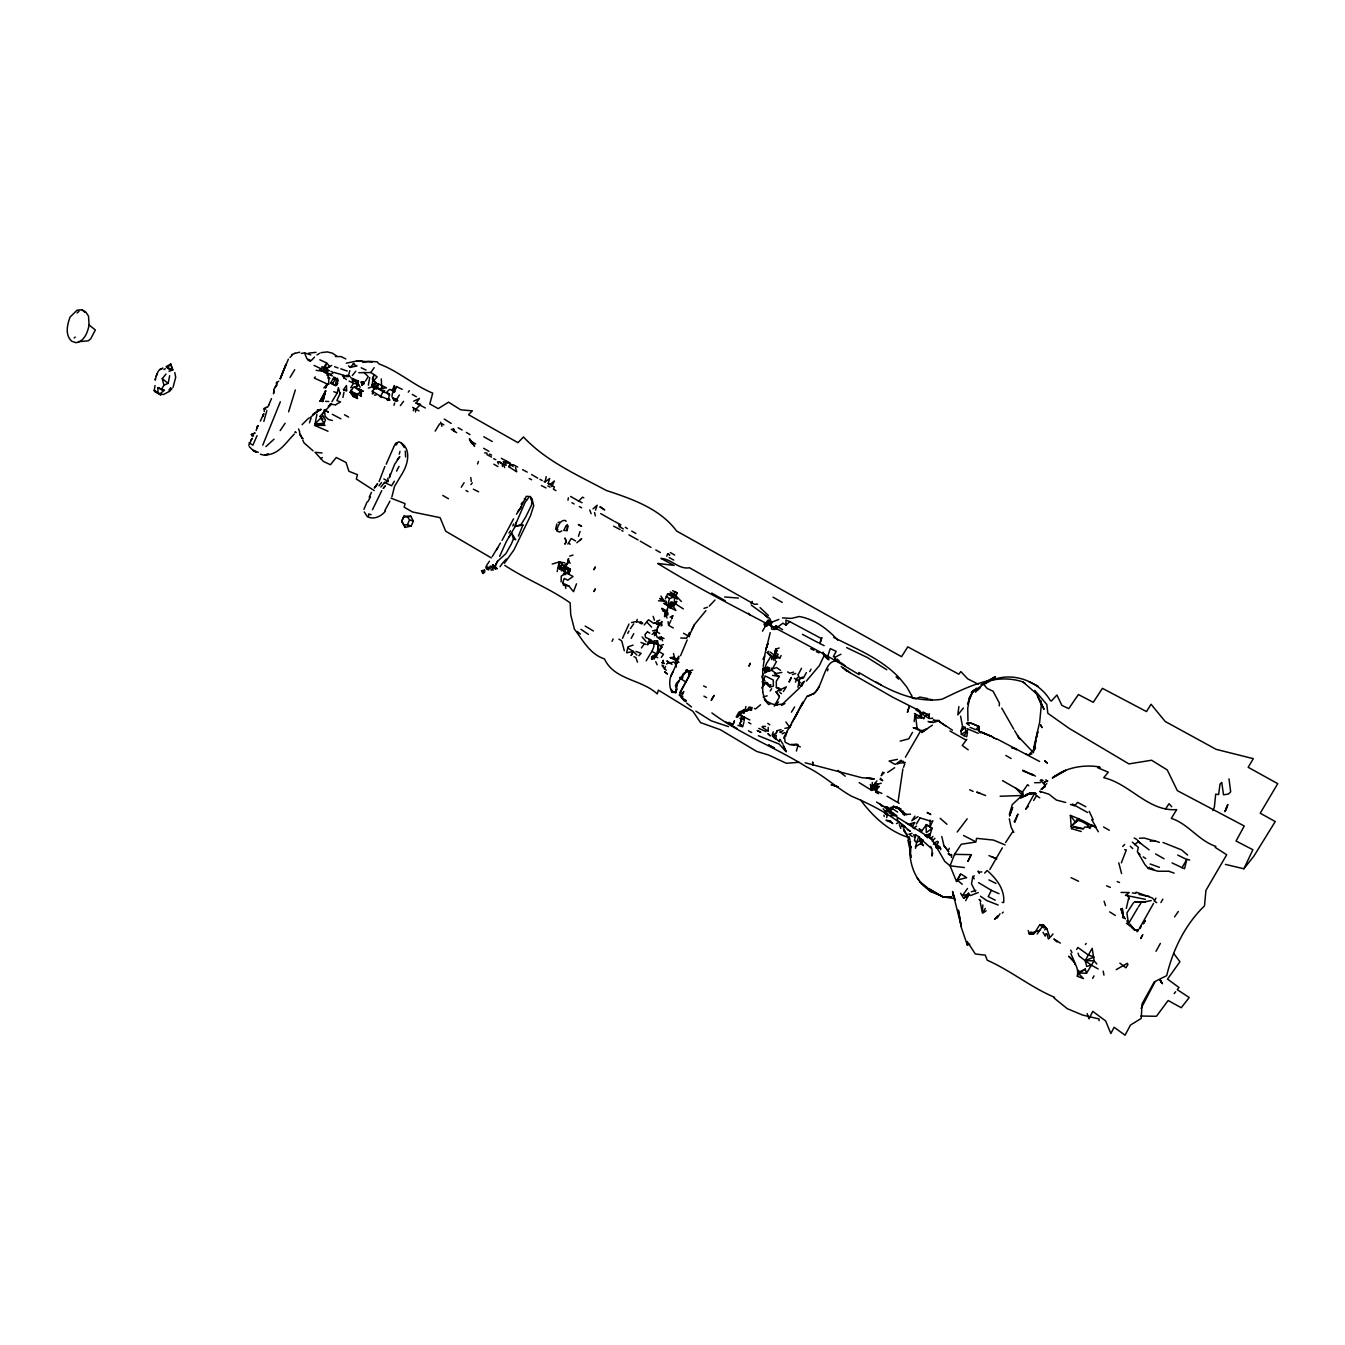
<?xml version="1.0" encoding="UTF-8"?>
<svg xmlns="http://www.w3.org/2000/svg" width="1345" height="1345" viewBox="0 0 1345 1345"><rect width="100%" height="100%" fill="white"/><g stroke="black" fill="none" stroke-linecap="round" stroke-linejoin="round"><path stroke-width="1.5" d="M356.896 393.934L361.334 396.254L360.275 392.807L356.896 393.934L352.659 392.101L357.484 398.456L353.231 396.523L350.12 392.303L352.709 388.234M654.326 632.116L654.578 635.748L657.201 630.872M157.92 392.706L157.97 387.595L164.309 390.302L160.089 393.715L157.92 392.706L154.221 390.454L155.045 385.527M368.614 515.959L368.648 513.941L371.119 514.698M1046.982 933.85L1048.377 938.995L1049.974 937.499L1046.948 929.042L1043.417 924.973L1039.719 924.738L1034.355 933.43L1030.926 932.001L1028.992 933.699L1039.651 930.421L1043.417 924.973L1046.948 929.042M652.594 659.05L651.585 659.201L651.619 656.999L657.503 653.401L661.925 646.945L658.193 644.356M316.916 414.378L315.066 423.91L324.078 423.322L325.423 419.926L322.682 415.202M689.548 635.378L689.598 632.553L686.925 637.681M797.938 687.245L799.67 678.62L798.089 674.837M910.262 852.158L909.96 843.584L910.599 855.319M358.308 383.544L358.375 381.022L354.307 379.357L356.089 382.602L358.493 381.005M930.168 820.097L930 826.839L931.967 828.453L929.277 837.565L932.909 840.037L932.085 840.961L934.994 838.372M951.47 857.454L951.571 854.428M658.041 648.441L657.739 640.943M567.035 530.602L568.195 525.878L566.195 525.542L563.757 530.384L567.035 530.602L567.254 524.516M1002.513 780.621L1022.452 792.054L1022.57 795.5L1000.125 796.24M1099.016 1020.67L1099.067 1018.972L1082.557 1015.038L1067.257 1008.666L1054.144 998.074L1054.53 997.284C1030.774 987.331 1010.734 970.535 987.247 960.229L985.246 955.118L975.344 954.009L967.189 941.5L967.29 944.98L969.695 944.257M762.75 668.263L762.716 691.935M765.759 622.651L765.776 625.644L768.617 623.962L765.423 622.937L765.776 625.644L767.037 625.946L768.617 623.962L768.214 620.213L771.173 621.709L768.634 623.559L767.188 621.272L768.214 620.213L771.173 621.709L769.626 618.33L751.418 605.25M775.308 735.379L773.207 734.706L776.25 733.26L777.023 730.738L781.025 729.612M999.268 705.873L999.402 703.132L993.047 691.212L987.129 688.421L983.683 684.336M488.554 569.977L486.285 568.229L486.419 565.724L489.412 561.218M677.325 599.013L675.257 597.987L677.023 592.91L674.955 591.632M651.619 656.999L654.124 658.798L654.326 655.486M1129.128 898.023L1128.943 899.233M954.009 898.527L942.727 896.796L929.328 888.995L929.513 890.171L941.534 895.938L930.32 891.466L920.199 881.984L932.438 891.785C913.944 882.572 907.673 860.245 910.397 841.029L910.111 846.879L907.892 836.741L903.907 830.823M654.292 640.876L653.266 642.826L654.292 640.876L657.386 640.691L656.108 643.061L658.058 644.238L651.299 641.044L647.617 644.827L647.971 641.935L658.176 644.558L658.848 650.896L661.925 646.945M828.066 655.318L830.302 648.559L836.187 651.4L833.396 656.511L835.228 657.907L834.791 661.202L837.027 659.285L839.112 660.681M794.34 744.861L798.073 745.063L796.408 751.048M982.859 904.95L982.321 912.667L980.337 902.697M1027.546 754.595L1026.016 753.99M300.271 435.629L300.372 434.435L300.708 435.578M967.324 723.173L971.594 723.375L979.11 726.552L978.841 729.881L980.27 732.924M393.228 398.523L394.858 399.398C388.335 396.17 401.667 400.491 396.052 401.096L393.833 400.306L392.757 397.868M878.47 793.718L876.015 792.373L875.191 789.532L879.294 786.304L875.914 790.507M902.882 768.92L898.023 802.04M1022.318 796.963L1022.654 792.945M877.243 787.514L877.545 784.219L881.244 783.193M520.465 507.973L526.265 496.322L530.3 496.574L532.065 499.197L531.51 505.199L525.525 517.304L521.053 524.483L515.169 526.467L506.292 541.648L499.634 556.376M779.175 648.004L775.762 649.097L775.174 654.511L772.82 656.73L770.904 656.326L766.499 663.573L764.801 668.431L767.642 669.154L767.844 666.918L764.801 668.431L763.809 667.742M576.501 583.848L573.508 591.682L568.817 585.916L563.488 585.294L562.832 582.335L564.278 578.417L567.792 580.199L573.054 576.467L568.162 573.878L570.381 569.154L564.345 565.472L567.355 563.353L568.565 558.511L568.027 561.134M1041.4 704.225L1039.651 722.299L1033.801 747.601M658.125 653.586L658.529 649.702M415.47 411.94L415.739 409.401L420.615 404.273L416.008 403.113L419.489 398.439L413.688 401.23M1033.918 750.577L1034.288 747.332L1033.397 751.586L1034.826 747.114L1033.195 750.93M1077.412 976.319L1077.866 972.754L1086.457 973.376L1085.297 969.072L1077.866 972.754L1083.431 978.572L1077.412 976.319C1078.909 968.703 1074.739 960.734 1068.619 956.245L1074.672 962.549L1074.857 964.483M764.851 673.273L766.028 669.558L764.801 668.431L765.17 671.676L766.549 672.012M666.515 602.442L663.724 603.434L668.986 605.065L666.565 610.832L665.371 612.025L662.984 611.067L661.942 608.428L666.565 610.832M914.196 721.559L914.886 715.641M89.089 325.002L88.518 316.109L85.727 311.956L81.995 309.804L77.085 310.174L70.058 317.084C67.267 324.666 64.728 335.208 71.89 341.311L75.959 342.723C84.399 341.411 87.677 332.333 89.089 325.002L95.344 329.996L90.687 338.839L88.367 340.806L78.447 341.731M401.684 521.44L403.988 516.127L410.763 516.194L413.352 521.103L411.234 526.013L405.181 527.408L401.684 521.44L403.988 516.127M387.293 399.179L389.68 400.003L388.705 398.86L389.31 394.169L387.629 392.891M958.884 706.596L957.808 714.901L963.373 708.025M651.014 643.213L651.299 641.044M321.842 366.647L325.187 368.463L326.549 362.881L319.824 359.804M763.254 666.397L764.935 654.057L770.214 632.671M328.802 384.468L328.651 377.81M372.7 381.055L372.077 385.09L373.338 387.713M1034.658 749.165L1035.885 740.288L1033.868 749.821M835.144 658.697L834.791 661.202L837.027 659.285M266.848 410.662L263.839 421.456M391.916 496.759L394.505 486.47L402.239 473.524M778.032 654.141L777.191 656.948L774.232 655.217L773.896 657.285L779.932 657.924L781.109 655.503M666.481 611.958L667.658 609.974M886.305 806.748L886.826 808.479L889.751 808.782L886.305 806.748L886.826 808.479L887.835 807.303M486.285 568.229L486.604 566.161L487.125 569.271M974.385 875.914L972.822 876.52L971.494 883.867L975.461 891.752M567.977 500.273L568.363 497.818M569.17 573.979L569.607 571.188C565.741 570.213 566.228 565.051 561.807 564.631L559.654 568.901L569.17 573.979L568.178 573.861M916.029 709.925L928.773 718.264L929.244 715.305M518.413 536.083L522.919 525.054L515.169 526.467L515.471 524.634L525.105 502.324L528.484 497.768M775.897 738.052L776.334 735.429L773.072 736.253L779.478 741.734M967.492 732.386L966.719 736.791L961.339 734.336L960.935 730.823L962.532 726.451L960.582 716.212M1225.379 864.398L1243.906 868.769L1252.884 849.721L1236.055 841.029L1244.243 825.998L1177.346 790.658L1167.258 769.945L1151.572 760.228L1128.926 763.91L1069.04 728.317L1047.839 713.287L1046.797 704.444L1034.809 690.405L1044.023 709.303L1037.6 695.836L1041.971 706.327M169.655 375.692L168.175 383.342L163.922 385.191L161.417 389.646L157.97 387.595M651.585 659.201L653.351 655.788M932.69 852.814L932.085 856.076L932.018 849.014L920.989 839.213M337.561 383.459L337.393 378.483L333.341 378.483L330.534 383.073L335.813 385.561L337.561 383.459L336.654 385.309L334.703 385.309M377.895 387.831L375.843 387.36L372.279 391.244L372.918 393.614M659.554 625.576L658.579 623.273L661.437 624.517L661.992 621.474L658.327 626.165M557.183 571.608L557.94 567.725M377.289 388.755L378.281 383.745L386.503 387.881L378.786 388.604M679.242 680.839L677.157 684.286L675.879 692.675L672.029 692.271C668.633 686.555 668.969 677.039 673.223 671.491M342.941 397.431L344.001 392.185M363.923 509.402L367.017 502.038M544.086 481.476L545.095 481.93L546.188 476.618M770.92 624.046L771.173 621.709M250.624 440.656L252.188 438.285L248.707 445.329M155.482 378.651C154.255 384.905 156.861 369.135 160.996 369.001M785.53 736.455L787.363 730.873L802.763 703.25M295.328 389.983L288.603 411.822M770.5 625.408L771.038 622.449L778.822 619.457M819.862 643.532L821.761 637.732L819.862 643.532L824.149 645.684M331.929 401.735L337.208 392.908L338.385 387.646L339.999 393.732M736.186 716.969L738.808 712.262L745.214 709.437L745.887 706.529M675.879 692.675L676.535 689.8L675.005 692.238L676.77 689.111L675.425 685.866L676.501 683.226L680.503 679.04L683.041 673.996L687.329 670.718L689.682 671.121M390.185 473.944L389.277 477.828L394.623 464.294L399.835 456.594L397.296 459.553M768.197 731.394L768.197 727.376M928.773 718.264L929.378 715.725M633.125 645.112L627.997 646.844L626.585 652.779L633.344 651.484L636.891 655.065M672.618 590.674L674.955 591.733L672.819 595.869L674.568 598.088L674.265 603.165L675.728 603.871L676.669 601.45L674.265 603.165L672.466 602.493L669.642 607.133L668.684 603.838L673.458 606.158L675.728 603.871M1014.298 821.66L1017.946 814.044L1014.87 822.232L1014.449 821.022M636.488 622.365L637.211 619.389M679.393 695.046L681.596 696.441L679.393 695.046L680.318 692.54L690.977 672.5L686.572 669.726L685.53 672.365L686.572 669.726L689.06 671.525L688.472 677.191L680.166 691.935M325.625 390.554L322.884 401.483L325.54 390.958L322.178 401.533L325.54 390.958L319.875 401.432L325.255 392.421M742.154 712.228L737.262 717.389L740.91 711.841L743.768 713.22L743.432 710.025L746.441 711.253L749.72 709.588L751.401 710.328L752.124 707.47M545.095 481.93L549.685 478.45L548.205 483.343L550.021 484.536L554.392 480.955L551.719 486.604M515.169 526.467L516.295 522.129M564.883 562.882L559.352 561.924L558.108 566.749L559.671 568.901M874.788 783.95L873.191 790.103L875.629 787.464L874.788 783.95L871.745 790.406L859.186 782.655M1127.9 921.375L1126.959 920.804L1127.682 921.762M1126.303 908.363L1128.741 897.838L1127.413 894.526M799.602 682.066L798.88 684.79L801.57 686.169L804.327 681.31L801.754 683.31L801.57 686.169L798.88 684.79L800.073 682.403M895.417 764.414L901.251 760.228L897.737 764.027M776.233 657.066L776.519 658.075L773.896 657.285L775.762 649.097M876.587 788.775L877.545 784.219L875.141 783.059L874.284 784.976L877.125 786.724M771.526 659.571L772.249 656.831M743.953 722.046L742.692 726.737L739.666 723.358L741.852 721.105L740.591 720.937L741.633 716.448L739.38 714.212L740.776 711.757L739.38 714.212L742.205 715.742M921.712 714.128L921.174 717.675L919.711 711.976L923.897 713.338L920.753 713.018L923.679 712.077M797.518 677.325L795.45 682.117M349.834 370.665L348.506 375.49L346.724 375.305M671.222 689.346L673.156 691.918L672.029 692.271L675.409 691.818M915.508 848.342L916.584 842.441L920.518 840.238L919.997 838.338L923.393 840.44M657.974 649.198L656.629 653.973L651.854 651.367A8.053 2.471 -59.6 0 0 653.821 644.188L653.687 643.851M1009.322 814.482L1012.297 804.545L1020.905 796.559M374.011 385.04L374.936 381.862L372.7 379.912L374.061 374.582L370.8 372.531L358.796 372.733M771.509 622.836L770.618 625.929L777.813 629.426M824.586 656.259L827.478 658.865L828.083 656.763M369.707 377.457L368.362 385.225M659.521 638.892L656.999 637.042L655.755 633.361L657.772 626.753M563.891 571.373L564.143 565.505L561.403 570.885M774.972 652.09L775.678 649.753M948.83 849.62L949.267 848.224M771.038 622.449L770.618 625.929L774.989 627.14L776.099 625.728L782.622 629.695M262.763 445.128L280.348 401.751M326.566 384.552L325.49 388.083L328.046 383.459M340.386 392.841L336.889 400.591L340.571 401.92L335.628 404.778M776.25 733.21L777.023 730.738M413.285 410.763L414.041 408.342L412.663 407.4M257.752 425.726L256.138 430.568M903.521 814.582L904.042 812.935L906.681 814.7M350.742 387.646L353.533 383.308L349.078 381.022M886.607 817.541L887.397 815.12L884.825 813.002L887.397 815.12M954.698 855.067L955.37 853.033M391.899 396.893L392.521 392.908L394.69 391.664L396.489 386.587L402.205 389.327M393.934 405.333L394.707 402.945M775.208 627.712L774.636 629.46L771.643 629.124L771.542 627.644M1121.343 862.851L1126.337 849.922L1124.655 849.653M393.547 447.465L386.2 464.176M595.499 510.142L597.146 505.249L593.027 508.864M578.451 536.302L580.065 531.46M924.906 835.665L929.63 833.883L929.277 837.565L925.108 835.094L927.478 837.851M309.451 422.818L311.065 418.076M827.494 670.819L828.1 669.02M477.525 463.975L478.4 461.453M749.72 709.588L750.577 707.1L751.401 710.328M1046.074 933.598L1045.199 936.103L1043.047 932.32M173.068 387.36L175.707 377.256L174.8 372.531M512.865 525.945L513.571 523.995M779.444 740.675L779.915 739.33L782.975 744.239M923.847 718.852L924.772 716.229L929.479 713.808M967.509 703.956L970.249 696.29M666.75 556.242L667.641 553.804L669.793 555.048L667.675 553.821M676.737 663.22L671.054 676.182M497.532 561.285L495.078 566.144L496.389 568.279L492.623 564.698L492.085 568.784M772.366 734.32L773.274 731.831M389.932 501.181L384.905 510.461M676.569 685.832L677.157 684.286M733.059 724.451L734.42 720.92L733.059 724.451L728.923 722.332M914.247 837.229L915.239 834.589L919.761 837.262M280.298 378.584L288.385 359.149M372.346 379.038L374.061 374.582L377.155 376.852L373.54 380.803M798.14 674.686L801.519 668.297M903.487 767.322L904.731 764.145M672.752 615.758L671.609 618.734L672.752 615.758L670.146 617.17M765.305 626.215L766.196 626.299L765.423 622.937L763.91 624.13L765.305 626.215L762.48 631.208M771.946 622.886L772.45 621.592M373.002 387.394L376.381 388.57L378.281 383.745L374.162 387.679L372.918 387.041L374.936 381.862L376.398 382.753L372.918 387.041M375.205 388.486L373.826 388.503L376.348 388.604L378.281 383.745M1043.417 924.973L1042.913 926.251L1039.719 924.738L1043.854 928M350.12 392.303L351.6 389.983M1005.085 844.895L993.585 840.104L976.554 838.338L975.882 842.037L961.238 844.24L954.563 854.344L950.058 865.81L956.53 881.513L960.532 874.183L956.53 881.513M372.464 509.772L381.761 490.656M667.944 612.732L667.658 615.136L666.616 611.925L664.581 616.733L664.749 613.589L667.204 611.925L665.809 614.346L666.986 618.044M822.989 652.291L824.334 655.284L819.357 665.607L806.311 681.125M263.603 413.991L260.358 421.103M676.686 663.724L677.762 661.084M910.615 847.501L911.086 846.358L910.229 853.571L911.355 857.303M1137.954 930.975L1138.526 929.597M1224.942 811.64L1227.867 804.512L1225.749 809.589M271.505 398.624L268.849 404.727M660.361 639.598L661.37 637.194L664.026 638.522M509.015 536.806L511.722 533.276L513.437 539.009L511.302 544.086L505.922 553.585L497.549 561.285L495.649 565.001L496.305 563.706M666.296 670.18L664.548 668.868L665.556 666.498M1045.166 781.748L1047.755 780.857M1212.904 810.581L1214.367 807.084L1215.695 794.155L1218.62 794.542L1220.016 784.135L1221.764 782.42L1223.513 794.828L1228.456 794.021L1230.675 791.801L1228.994 778.856M646.155 644.474L644.406 643.801L641.447 647.92M687.194 639.951L680.57 655.688M393.698 447.011L395.598 443.329L399.045 441.832C411.604 447.33 408.392 463.268 402.659 472.784M971.241 854.663L967.879 861.355L971.241 854.663L954.563 854.344M369.186 497.179L371.455 492.388M662.446 662.53L663.404 660.311L662.143 662.766L664.245 663.371L662.143 662.766M156.222 376.062L157.382 373.372M657.554 628.233L658.932 624.433L654.931 622.903L658.949 625.055M677.224 598.559L673.273 597.264L669.558 598.609L668.213 602.896L672.012 606.763L669.474 607.923M776.519 661.471L771.694 670.247L769.71 670.953L769.222 667.675L767.642 669.154M1225.245 810.985L1226.859 807.319M672.466 602.493L673.458 606.158L676.669 601.45M802.679 677.056L799.67 678.62L798.594 681.041L794.357 678.351M689.935 634.033L694.457 624.568L705.873 610.664M797.669 712.631L794.727 718.146M882.841 772.047L881.21 775.661L884.27 772.602M1225.345 810.615L1226.909 807.134M502.072 540.387L513.571 518.8M622.483 638.337L628.972 624.013M668.885 607.2L672.164 602.392L670.718 601.988M612.042 641.313L613.118 638.942M565.556 566.598L569.322 560.831M517.623 511.722L521.238 507.099L516.463 514.193M379.105 481.527L384.872 466.463M403.769 524.987L407.333 524.769L409.569 519.927L407.703 517.085L404.189 516.749M654.124 658.798L657.503 653.401M937.381 844.088L938.373 841.953M765.154 681.091L763.691 679.813L762.195 681.831L764.868 683.159L761.724 687.984M811.018 669.171L809.791 671.592M673.29 627.964L668.633 625.358L670.886 620.583M932.909 820.669L930 826.839L932.068 828.133M388.705 398.86L387.629 398.826L389.68 400.003L380.736 396.371L382.989 391.63L375.843 387.36M915.726 835.077L914.465 840.423M1021.612 795.601L1022.116 794.542M553.4 489.059L554.409 486.94L548.205 483.343L550.021 484.536M918.669 836.842L916.584 842.441L914.718 840.743M783.782 738.237L784.992 735.732M675.291 692.238L676.501 689.733M806.344 672.685L803.654 677.544M569.271 571.44L570.381 569.154L568.145 568.632L569.607 571.188L567.22 572.785L568.901 570.499L568.145 568.632M928.218 836.758L929.597 833.866M674.955 591.733L677.023 592.91L674.333 597.651L675.425 595.247L681.411 601.518M522.112 503.03L521.204 504.341L522.852 502.139M633.344 651.484L631.225 655.402L633.344 651.484L627.712 647.987M257.046 435.645L252.877 445.161L249.027 442.824M791.499 724.215L789.734 727.527M627.762 633.361L628.972 630.973M792.104 722.315L802.898 702.04M556.897 523.945L555.603 529.257M694.457 624.568L691.902 629.611M888.978 809.673L887.902 809.69L890.356 812.212L887.885 809.69L887.431 810.547L893.568 806.277L899.57 809.421L904.479 814.566L910.498 814.145M273.657 389.899L274.851 387.562M764.784 683.327L763.422 685.916M1141.081 1008.464L1154.901 982.018M751.014 603.821L752.275 601.4M998.982 893.685L991.433 890.356L988.205 896.611L995.233 900.192M739.7 714.346L740.994 711.841M1140.022 928.571L1141.266 926.184M396.573 471.12L399.045 466.379M963.978 735.782L967.677 730.335L961.339 734.336M985.263 908.396L982.842 913.036L986.137 910.868M1153.522 903.403L1139.299 928.622M762.918 659.285L764.616 656.057M335.325 385.09L336.351 380.198L338.066 380.803L337.393 378.483L335.611 379.156M367.975 501.534L370.447 496.877M905.42 757.185L920.367 731.361L927.747 728.435L921.628 732.554L926.823 728.788M1078.152 818.55L1071.192 826.402L1070.351 815.389L1078.152 818.55L1076.42 821.795L1071.192 826.402L1071.528 828.621L1081.212 831.496M965.693 900.646L969.089 894.391L968.602 892.929L963.642 898.258L960.599 893.282M631.175 638.371L633.798 633.596M439.596 423.826L435.175 431.14M1036.087 793.701L1034.557 793.516L1025.68 809.219L1028.387 806.344M1142.88 934.556L1140.661 938.591L1142.191 935.834M1155.994 951.268L1160.365 943.433M395.934 400.659L399.314 395.01M669.877 663.051L667.036 661.084L669.877 663.051L673.694 661.992L675.661 663.304L676.989 660.933L670.314 657.621L674.4 657.201L677.039 660.479L678.653 658.899L678.821 656.158L676.653 659.487L670.314 657.621M500.441 543.077L492.236 556.611M566.127 541.816L564.816 544.153L566.312 541.9L565.102 538.235L566.312 541.9M1092.644 978.336L1094.04 975.882M380.87 487.041L384.485 482.502L388.234 481.426L387.763 478.332M516.699 471.809L508.729 466.665L510.478 463.605M973.343 691.078L969.157 698.374L972.62 691.666L976.487 688.136M989.836 869.509L1002.328 847.854M1160.92 902.545L1162.853 899.149M669.642 607.133L665.018 604.023L668.986 605.065M646.188 660.798L651.854 651.367M1086.457 973.376L1094.09 960.801L1092.19 948.292L1085.163 960.649L1086.457 965.458M1172.05 862.902L1182.003 867.643L1186.929 859.27L1189.737 860.06M1128.001 964.298L1125.95 967.795L1119.897 963.138M916.433 823.997L919.846 818.197M560.663 567.002L562.445 563.975L559.352 561.924L552.223 564.059M1137.046 931.766L1137.904 930.32L1134.457 929.546L1126.404 923.208M791.448 712.161L794.592 706.949M1137.769 907.925L1128.455 923.696L1126.908 912.868L1133.684 902.495M290.083 377.407L294.74 369.656M630.385 628.586L633.714 623.861M912.532 732.319L908.766 738.825L900.175 741.129M325.742 364.327L323.809 367.488L320.715 368.58L314.058 365.437M1076.689 949.452L1077.9 947.468L1088.038 954.799L1094.073 957.085L1085.163 960.649L1079.026 955.925L1078.051 953.168M394.354 481.207L391.58 485.747L384.485 482.502M497.751 547.785L496.54 549.718M763.271 674.198L761.842 676.518L763.304 680.772L765.12 675.93L773.257 679.982L773.392 686.152L769.71 687.211L770.887 684.807L768.432 684.824L766.65 682.453M461.285 487.193L464.092 482.687M1033.666 800.409L1036.575 795.702L1034.557 793.516M166.999 367.723L171.151 370.161L167.469 367.555L170.765 364.007L172.849 369.942L168.999 371.287M1144.998 920.989L1143.25 923.662L1145.2 920.535M781.848 672.416L774.552 673.778L779.293 676.468L776.284 681.31L776.368 687.48L780.487 689.548L786.371 686.841L783.345 691.532M743.768 713.22L745.349 710.715M819.492 686.253L816.381 691.027M787.06 731.26L784.438 736.371L785.144 742.221L790.221 744.794L797.064 744.071M267.605 407.115L269 404.912M375.877 486.201L374.885 487.781L377.558 483.914M1155.96 898.09L1154.279 901.2L1156.75 902.646M365.453 381.005L368.211 376.701L364.024 372.346M1143.25 923.662L1144.696 921.409M1005.589 842.508L1012.499 832.017M779.512 696.828L774.249 706.091L778.469 701.989M355.803 396.153L350.776 390.353L353.231 396.523L355.803 396.153L356.879 394.505L357.484 398.456M323.271 412.898L325.49 409.485M746.441 711.253L749.266 706.882M770.147 690.994L771.66 688.674M914.886 816.112L911.843 820.786L917.996 816.617M997.217 918.013L999.974 913.81M1165.661 808.833L1169.024 803.705L1171.764 806.748M672.819 595.869L670.92 593.918L667.658 593.801L665.338 598.895M800.83 706.663L807.067 696.239L813.944 693.532L816.331 691.111M1154.582 900.293L1152.228 897.939L1136.105 892.138M280.163 430.602L285.106 423.271M1078.791 818.836L1076.42 821.795L1078.791 818.836L1082.809 820.635L1095.603 827.41L1098.344 831.748M1138.458 906.816L1140.795 903.336M895.484 815.658L896.913 815.692L891.029 815.507L895.921 815.02L887.885 809.69M408.258 392.168L409.283 390.655M163.922 385.191L162.257 378.634L166.023 374.061M399.969 451.399L399.23 454.156M1037.18 934.069L1039.651 930.421L1036.541 931.379M396.052 445.094L397.313 443.262M508.948 533.108L510.512 530.838M1044.712 784.858L1043.619 783.563L1044.83 781.798M396.489 386.587L393.53 390.874L389.512 389.411L386.906 391.883M370.8 372.531L374.162 367.689M874.099 785.127L871.375 787.918M921.897 830.891L919.307 829.008L921.897 830.891L926.436 824.535L930 826.839L925.948 825.057L926.335 832.572L931.967 828.453M1085.415 944.509L1086.172 943.417M1178.338 911.473L1174.555 916.87M957.186 832L967.206 818.819M644.221 624.971L648.458 619.793L653.704 623.374M343.446 389.764L346.438 385.544L346.674 390.706L343.446 389.764L346.472 390.739M567.842 544.053L571.238 538.454L575.559 540.925M967.492 888.473L962.667 895.333L968.4 894.61M920.165 840.743L923.427 845.652L920.737 843.819L920.518 840.238M1043.014 780.537L1040.24 780.487L1043.585 783.479L1044.914 781.613M500.004 566.733L502.24 563.589M276.347 385.561L274.817 387.679C278.617 385.04 275.775 378.096 276.616 385.477M168.932 390.1L170.765 387.579M374.229 487.865L377.491 483.645M661.286 657.352L663.522 654.309L659.235 651.703M357.619 384.182L353.533 383.308M813.944 693.532C825.208 684.471 824.62 648.256 845.215 665.893M400.373 405.652L403.584 401.314M682.436 676.367L685.984 671.912M871.745 788.052L873.426 785.816M378.971 485.848L381.56 482.468M361.334 396.254L360.275 392.807L361.637 393.093L359.485 392.252L361.217 392.488M770.904 656.326L767.272 652.678L768.365 651.266M777.477 650.509L775.695 652.813L777.544 654.595M921.308 843.113L923.326 840.524L919.694 839.061L921.308 843.113L915.357 846.879M315.268 376.886L314.31 378.079L327.692 384.182M903.083 814.162L904.042 812.935M352.34 375.524L355.752 371.237M566.329 569.187L564.026 571.406M1052.984 933.968L1050.848 936.608M645.398 634.151L647.567 631.528M348.506 365.84L350.12 367.404L354.122 363.318M709.269 606.074L715.002 600.021M470.884 484.587L472.297 482.838M1174.168 993.585L1175.664 991.736M966.786 739.397L962.247 745.5L968.198 749.837M903.655 830.537L904.529 830.268M1044.678 929.849L1045.855 928.42M684.067 700.594L681.528 697.752L682.806 696.206M875.141 783.059L876.94 780.89M765.17 671.676L766.768 669.76L769.088 671.088L764.885 671.979M568.716 585.882L562.748 583.209M1122.705 846.442L1124.655 844.475M1132.271 842.104L1138.341 847.35L1137.349 851.654L1144.998 864.684L1148.378 868.5L1149.437 867.239M333.291 378.55L335.039 379.542L332.417 384.199L335.813 385.561M889.499 810.581L888.137 811.842C885.38 810.48 883.161 811.943 886.271 810.211M1046.763 783.547L1041.484 789.145L1045.384 786.287L1041.114 789.397M579.947 540.606L581.679 538.605L576.87 542.741M290.032 357.501L292.353 354.845M886.12 820.198L890.793 821.055M1029.597 753.889L1035.566 747.988M1032.825 751.115L1034.86 748.795M671.088 604.88L669.087 607.167L672.012 606.763M502.593 563.202L506.258 559.049M504.442 563.252L513.908 549.954L530.485 515.757L533.746 505.653L532.065 499.197M172.059 388.554L169.554 391.311L163.333 394.573L160.089 393.715M1072.419 804.041L1087.634 812.514M331.458 404.122L319.656 416.631M1079.833 828.537L1083.33 828.722L1084.978 826.923L1089.853 827.595L1091.585 825.057L1096.04 827.091L1091.72 819.626M685.53 672.365L689.06 671.525M997.233 916.399L994.51 919.341L997.855 915.962M314.528 357.131L311.183 360.628L306.895 358.779L304.558 352.894L301.28 353.432M323.792 387.932L326.633 384.956M565.959 567.422L564.665 568.767L560.277 566.48M638.875 655.704L641.161 653.367L635.966 651.417M294.32 434.048C285.779 442.589 278.684 455.047 264.999 454.879L268.512 454.207L263.519 455.098L260.375 454.207M322.985 419.22L320.766 418.026L315.066 423.91L325.036 425.356L314.511 425.373L328.012 431.224M984.641 873.09L987.163 870.501C996.426 878.739 1004.917 889.314 1003.689 902.529L1002.143 902.394M570.583 496.439L578.686 501.08L582.553 497.162L583.78 497.818M800.073 687.413L782.924 703.704M689.178 674.333L690.977 672.5M971.325 692.524L973.73 690.103M302.087 424.667L308.627 418.127M372.447 386.704L376.398 382.753L372.599 386.435L373.557 386.62L372.296 384.872M1077.9 973.797L1079.295 972.401L1078.589 970.333M385.443 511.083C381.308 516.396 373.708 520.027 367.303 516.665L364.26 511.941M631.562 622.567L635.277 621.743M975.411 692.187L980.639 687.093L977.765 689.834M1002.26 913.104L1003.286 912.112M316.176 370.346L326.7 371.708L327.507 373.053L324.195 371.472L326.7 371.708L329.037 378.702M254.995 432.972L252.709 434.166M777.898 626.921L782.908 623.206L786.018 625.122L789.75 621.625L821.022 638.337M565.741 574.55L564.597 574.365L564.48 572.432L567.035 572.903L561.268 576.047L561.117 581.931M652.527 630.839L656.864 629.83M396.052 399.28L393.833 400.306M930.505 838.742L932.959 836.489M265.94 446.574L274.044 439.176M487.579 568.868L490.303 568.649L488.117 567.371L490.017 567.254L490.219 566.077L494.456 568.397L495.717 567.254L492.892 564.833M776.368 687.48L780.487 689.548L777.376 690.859L781.243 690.187M331.677 365.487L325.49 369.135L328.987 370.699L323.456 370.648L322.834 369.572L324.683 368.816M74.21 337.965L75.219 337.107M994.291 738.338L992.677 737.043M309.77 417.959L319.353 409.754L312.797 414.563L321.035 409.452L317.42 410.141L321.035 409.452M77.085 312.948L78.968 311.351M930.874 699.972L932.018 699.921L929.815 699.114M760.497 704.797L755.554 708.949L754.444 708.445M1134.608 844.744L1138.307 841.617L1149.134 849.838M1071.528 828.621L1073.982 826.553L1083.33 828.722M355.534 381.627L358.325 380.938L356.089 382.602M372.128 393.799L373.019 393.076M988.625 680.99L985.162 683.764C1007.035 669.591 1037.668 678.838 1050.411 700.661L1051.403 700.997L1056.918 695.012L1061.878 705.385L1068.754 708.63L1078.404 694.558L1093.283 702.309L1102.429 688.337L1146.495 711.572L1151.017 704.242L1165.19 721.475L1216.132 749.35L1253.321 758.664L1248.177 767.289L1277.75 783.681L1260.215 813.187L1275.245 821.56L1254.011 855.941L1243.906 868.769M652.09 634.437L654.611 632.453M1125.429 895.434L1129.195 892.525L1121.041 892.441M904.445 827.814L901.503 825.494L901.839 826.519L902.915 825.695M276.566 382.804L278.751 381.139M661.084 625.963L662.244 625.106M166.057 366.681L170.765 364.007L171.891 368.345M328.298 406.14L331.425 403.853L330.013 404.879M987.398 681.478L972.183 692.44L972.62 691.666L968.82 701.552L969.224 699.803L967.744 708.311L967.963 720.92M561.823 530.922L559.537 532.065L556.695 530.922C557.435 526.921 560.159 519.405 565.455 520.465L566.127 521.356M1078.572 973.645L1085.297 969.072M894.677 767.709L887.633 772.433M507.485 463.067L505.047 462.007L503.837 462.814L503.282 461.52M163.888 369.64L165.3 368.698M1116.215 969.627L1127.429 963.272M928.336 727.779L932.388 725.207M322.077 452.979L315.066 452.273L320.732 458.544L322.312 457.552M356.257 386.2L358.947 385.057L360.174 387.259M567.035 572.903L563.37 574.113M316.949 354.929L319.757 353.247M508.729 466.665L512.126 464.647M912.179 826.755L913.44 827.999L916.584 826.133M666.414 664.077L669.037 662.564M1052.479 777.83L1065.509 770.399L1052.479 777.83C1065.694 767.474 1083.179 764.38 1099.537 766.902L1100.328 768.247M162.106 368.463L160.105 369.572L162.913 368.076M781.512 705.452L784.925 703.569M933.262 842.004L934.371 842.962L937.515 841.23M963.642 898.258L968.131 895.804M782.286 733.849L784.606 732.588M1020.636 798.19L1031.48 792.676M1027.664 794.391L1034.406 793.163M980.942 684.571L995.384 676.888L993.602 677.51M642.742 623.172L641.346 622.113L639.514 622.903L641.868 623.945M983.229 683.226L995.384 676.888M814.313 693.28L808.042 696.323M1015.29 749.249L1016.232 748.761L1016.332 749.837M834.673 657.402L840.978 654.208M1022.822 796.643L1028.875 793.735L1035.011 793.247M916.601 698.475L919.862 697.08L928.033 698.627M776.956 705.234L770.803 703.502L768.634 704.545L764.733 700.039L762.716 691.986M780.083 732.067L783.177 730.638M1028.37 755.302L1030.657 754.242M354.609 380.669L352.541 381.392L352.34 379.609L353.584 379.055L350.692 377.676M352.34 387.797L355.618 386.822L360.998 391.714L354.138 386.973M679.83 695.062L681.528 697.752L682.705 697.265M325.187 368.463L329.844 366.597L326.549 362.881M798.073 745.063L797.097 745.433L800.325 746.879M654.309 655.772L656.965 655.486L655.486 655.318M978.252 892.576L970.418 895.568L969.089 894.391M896.426 823.56L898.225 822.871M294.639 353.399L299.7 352.222M1099.537 766.902L1097.57 767.642L1108.28 772.198L1103.741 777.679C1130.22 783.933 1148.361 811.808 1176.707 809.606L1171.31 818.382C1188.392 823.88 1198.496 840.591 1215.846 846.392L1215.241 847.4L1226.707 854.747L1205.927 890.424L1204.498 905.874C1185.147 924.603 1172.907 949.62 1166.72 975.613L1154.245 981.9L1142.09 1003.824L1141.216 1018.451L1130.472 1025.058L1125.059 1035.196L1114.114 1027.277L1110.852 1033.532L1105.674 1020.989L1092.812 1011.373L1088.979 1018.787L1087.147 1013.575M291.546 354.643L295.11 353.315M254.693 433.224L251.381 434.401L251.902 435.83L253.516 435.982L251.381 434.401L253.095 434.889M492.27 566.06L493.918 565.455M1031.178 793.029L1025.411 795.063L1030.018 793.046L1025.764 795.668L1028.875 793.735L1035.684 793.197M659.739 620.196L656.612 621.306L660.647 623.845M936.809 847.367L940.794 848.426L937.566 847.098M569.708 556.141L572.987 555.031M661.992 665.17L663.69 665.64M792.44 674.585L795.736 673.492M368.311 388.066L371.674 386.973M660.076 645.65L663.455 644.574M703.956 608.36L707.436 607.267M971.342 891.802L975.915 890.356M668.532 603.535L672.164 602.392M689.06 671.105L692.742 669.995M266.697 407.064L263.973 408.493L264.343 411.536M407.703 517.085L410.763 516.194M793.55 672.147L789.834 673.223L787.632 671.895M362.477 361.334L357.165 360.897L346.22 363.217M1086.441 966.5L1091.283 965.122L1098.193 968.955M495.582 569.019L497.364 568.515M772.854 668.717L776.653 667.641L780.47 670.298M901.839 826.519L903.571 826.049M763.136 696.929L767.154 695.853M912.028 833.328L908.934 834.169L912.347 836.506M1151.236 900.578L1142.292 902.276L1134.945 901.789M344.32 375.911L349.801 376.331L346.522 376.65M928.823 721.643L933.111 722.467L936.708 721.525M782.454 617.91L791.331 618.397L799.266 616.514C814.549 619.204 827.478 628.855 837.733 640.086M362.814 362.477L367.975 361.301L377.003 361.771L379.071 363.974C398.372 371.001 413.554 385.258 432.737 393.143L429.778 403.937L438.251 408.628L448.524 402.155L460.713 409.821L472.381 410.864L468.514 414.697L517.959 442.673L523.457 436.974C546.389 461.436 577.409 474.92 606.376 490.505C631.982 498.928 660.025 508.595 676.602 531.023L901.553 656.696L907.774 646.861L958.834 674.215L960.834 671.558L967.677 678.838L978.437 684.286M1150.21 841.281L1153.808 840.474L1159.373 842.374M350.12 367.404L356.98 365.941L352.844 364.007M979.11 726.552L970.955 723.122L966.433 723.257M1070.519 804.478L1074.571 805.874L1077.597 802.36L1085.852 806.765M897.418 759.404L889.095 761.051L894.459 764.027M558.209 522.364L559.503 522.129M890.76 812.784L894.089 814.952M1142.292 902.276L1145.805 901.738L1136.659 901.923M933.195 720.113L937.599 721.323L933.464 720.247M799.67 678.62L803.167 678.183M321.035 352.659L327.289 351.902L332.501 353.214L336.838 356.173M929.462 718.583L932.791 718.196M776.418 704.763L783.093 704.007M308.577 353.147L315.991 352.356M898.309 763.304L905.336 762.548M921.594 731.243L913.154 727.695L917.021 728.133L921.594 731.243L921.527 730.318M874.183 778.822L861.624 777.662L805.151 762.783M897.098 806.731L895.501 806.882L895.854 807.757M876.133 791.028L881.916 793.399M798.88 762.312L786.337 763.287L768.6 755.016L756.747 751.451L720.416 729.747L700.543 722.601L692.877 711.286L658.378 690.12L657.234 693.919C641.515 679.191 614.329 680.217 604.477 658.932C589.598 653.905 583.058 640.439 574.399 629.141L570.734 614.783L570.145 602.863C549.433 588.253 525.861 579.291 504.795 565.388M1169.007 871.241L1157.91 871.224L1148.378 868.5M1136.088 930.471L1137.904 930.32M981.816 871.913L978.841 872.165L978.471 871.156M491.009 570.078L493.497 569.893M561.605 569.271L560.495 569.338L562.311 569.238M1039.853 791.331L1048.982 794.222L1056.38 800.056L1065.711 802.461M769.088 671.088L765.725 671.239L766.768 669.76L764.801 668.431M757.622 604.124L754.293 604.241L689.514 567.775C678.637 569.708 671.357 558.814 660.916 558.394L674.08 565.421L657.739 563.437C723.005 603.871 793.634 634.638 859.119 674.652L858.833 672.5C884.052 687.312 911.305 703.754 941.937 699.265C967.005 687.429 994.342 672.55 1022.957 681.898L1025.125 683.378M1034.591 782.74L1040.324 782.605M939.113 720.466L935.094 720.399M745.214 709.437L746.139 709.437M923.057 717.541L917.525 718.079L915.104 715.624M951.571 896.896L942.727 896.796L929.328 888.995M335.393 356.56L341.176 356.593L345.783 358.947M950.915 896.846L942.727 896.796L929.513 890.171M774.333 628.367L776.015 628.502L774.636 629.46L774.333 628.367L775.359 628.619M1096.814 963.928L1094.09 960.801L1085.163 960.649L1091.283 965.122M762.447 726.367L765.557 726.468M680.738 637.984L686.488 638.219M1139.417 838.271L1144.208 838.019L1155.002 841.197M724.669 596.995L738.371 598.054M659.168 637.076L661.37 637.194L662.581 640.892M658.495 600.795L666.195 601.198M379.156 389.125L384.687 390.756M1028.992 933.699L1033.767 933.985L1029.682 933.985L1028.118 930.605M325.507 401.331L328.735 401.533M566.346 563.656L567.237 563.723M374.297 395.043L376.012 395.161M330.534 383.073L332.736 383.813L332.703 382.703M1030.858 753.805L1031.985 753.889M357.165 360.897L372.212 362.108M329.861 404.173L335.426 404.811M321.203 416.664L323.002 416.832M1134.676 901.57L1141.821 902.31M1040.795 780.066L1042.543 780.251M992.56 737.144L996.275 739.128M1145.385 899.334L1125.984 895.417M891.735 807.42L893.13 807.572M1132.322 892.895L1135.937 893.332M638.152 621.878L640.859 622.197M964.399 867.559L950.058 865.81L944.778 861.422L931.934 839.078L897.048 817.087L897.821 820.988L909.623 830.907M356.677 381.661L352.34 379.609M771.795 626.703L774.989 627.14M1086.794 824.367L1091.585 825.057L1089.938 828.402L1086.794 824.367L1082.775 821.946M1147.47 896.173L1149.403 896.442M484.688 452.828L487.193 453.198M1011.827 748.072L1016.232 748.761M772.602 675.409L779.293 676.468M900.814 760.984L903.47 761.421L903.857 762.75M779.512 688.287L777.83 688.018L778.873 689.531M636.336 621.575L637.244 621.726M822.585 653.519L826.099 655.957M892.239 822.905L886.405 820.45M494.456 568.397L495.801 568.649M933.396 844.105L937.078 844.828L940.256 847.199L935.918 847.669L937.078 844.828L934.371 842.962M928.05 721.458L933.111 722.467M985.666 795.551L976.672 792.121L980.085 793.264M884.96 813.204L887.448 813.708L884.825 812.767M1145.805 895.972L1138.946 894.391M1140.896 1016.03L1156.448 1016.282L1168.149 1000.495L1181.263 1007.724L1189.232 997.502L1177.278 989.685L1178.977 987.482L1167.51 979.093L1179.935 961.759L1173.731 953.47M327.776 377.911L329.861 378.348M161.417 389.646L164.309 390.302M913.289 698.156L916.079 698.795M764.733 700.039L770.803 703.502M686.286 700.493L681.528 697.752M758.799 728.385L766.028 731.579M389.31 394.169L382.989 391.63M780.066 732.117L781.68 732.521M358.947 385.057L356.694 384.451L357.804 386.032M791.213 744.373L794.038 745.113M329.811 375.154L332.349 375.843M332.299 420.514L328.432 419.455L325.204 416.412L324.296 410.057L328.214 411.973L324.296 410.057M739.851 718.348L744.138 719.609L744.155 720.802M326.936 375.221L328.247 375.591M919.778 817.827L931.362 821.341M876.99 790.053L875.191 789.532L876.015 792.373M344.606 375.541L333.93 372.397L331.173 374.229L327.255 373.12L325.709 371.371L327.507 373.053M1077.782 820.332L1082.389 821.677M347.245 371.052L340.789 368.816M1162.988 842.458L1181.616 849.922L1187.601 855.084M1028.959 681.764L1037.987 686.068M521.053 524.483L522.919 525.054M409.569 519.927L413.352 521.103M566.464 568.565L568.868 569.322M737.901 725.342L742.02 726.619L739.666 723.358M513.437 539.009L515.673 539.715L511.722 533.276M407.333 524.769L411.234 526.013M728.553 726.636L711.186 720.802L695.853 711.135M294.891 432.182L296.135 432.586L295.412 432.048M304.558 352.894L310.729 354.895M330.887 371.405L332.467 371.943M265.89 409.132L264.309 408.914M564.48 572.432L565.404 572.735M765.843 682.487L767.861 683.176M333.812 391.731L337.208 392.908M1169.208 871.426L1174.118 873.107M348.136 375.759L349.801 376.331M388.117 394.186L389.764 394.757M334.619 366.748L338.032 367.958M907.371 837.094C888.036 830.672 872.518 816.112 860.649 800.023M980.186 731.949L991.299 736.32M1150.194 863.994L1159.424 867.34M962.532 726.451L965.34 727.494L965.929 732.083M897.048 807.471L895.501 806.882L896.274 808.244M898.729 807.79L900.696 810.396L903.504 811.422M978.202 733.311L967.105 728.654M258.307 452.324L253.062 450.356L249.245 446.624M779.932 657.924L774.35 655.318M988.978 855.605L996.494 858.732M654.931 622.903L658.932 624.433M333.493 377.003L335.124 377.626M1032.96 774.787L1022.704 770.433L1031.598 774.737M640.926 642.439L644.406 643.801M980.152 731.73L992.156 736.707L981.564 732.033M758.395 735.732L779.192 744.088L785.665 751.267M789.75 621.625L785.917 620.079L786.018 625.122M970.081 727.376L975.629 729.612M1182.003 867.643L1184.558 868.685L1186.744 859.522L1177.682 855.033M374.162 387.679L376.331 388.554M1117.241 881.563L1119.511 882.505M1106.599 885.834L1110.314 887.381M769.928 651.921L773.879 654.712M419.001 410.881L414.041 408.342M948.36 854.193L951.571 855.605L948.275 853.251L951.066 855.487M846.61 647.617L867.239 657.47L886.775 669.743M167.469 367.555L172.849 369.942M914.348 713.556L923.342 718.062M845.332 670.213L848.174 671.491M978.992 730.503L976.403 729.343L978.252 726.72L979.479 732.302M784.908 728.351L789.717 727.342L785.917 721.979M634.016 656.73L635.849 657.554L637.463 662.127M767.272 652.678L772.82 656.73L773.61 660.126M391.109 498.188L405.064 503.618L404.189 507.2L412.495 511.974L440.101 517.657L445.699 531.191L491.312 557.906M1078.102 828.453L1073.982 826.553L1076.622 828.049M974.537 841.129L963.524 835.497M425.323 407.955L416.059 403.063M395.901 399.852L397.767 400.709M810.732 648.677L813.91 650.274M886.977 807.504L889.751 808.782M361.166 367.79L366.059 370.06M489.429 454.072L491.597 455.081M578.686 501.08L582.116 502.711M991.753 856.664L996.712 859.018M816.381 651.636L818.954 652.846M342.521 375.995L346.337 379.576M493.682 458.679L495.851 459.721M911.053 697.181L913.843 698.526M969.695 789.767L973.124 791.415M1071.108 877.68L1078.572 881.294M889.112 812.935L894.223 815.524L892.34 812.397M614.799 521.524L620.886 524.819M546.07 487.932L541.379 485.579M988.878 879.899L996.023 883.43M473.39 489.193L478.618 491.799M880 779.36L882.707 780.722L880.487 778.217M996.763 738.842L1039.618 761.489M890.188 810.615L884.371 807.286M670.18 591.968L675.593 595.078M618.952 526.366L623.29 528.921M916.752 709.403L892.962 697.349L849.838 672.634M673.273 597.264L669.541 595.129M763.271 669.524L765.893 670.869M593.33 630.956L585.193 626.081M613.69 520.986L600.711 513.588M818.449 642.826L802.427 634.336M340.873 418.799L332.282 414.277M1060.364 943.131L1053.908 938.995L1057.086 941.803M628.956 534.873L638.068 539.933M517.657 467.051L513.117 464.647M522.583 469.64L527.223 472.095M307.887 360.073L310.325 361.334M613.606 526.164L620.146 529.577M655.234 656.41L657.755 657.739M748.442 730.823L751.721 732.537M876.536 802.057L885.144 807.151M703.603 685.883L706.259 687.278M907.287 829.579L910.447 831.244M486.907 454.593L491.547 457.065M669.154 557.536L673.778 560.092M1022.704 770.433L1025.159 771.727M501.298 458.309L510.512 463.268M1150.849 867.996L1153.691 869.492M998.124 905L986.675 900.528L980.471 896.207M323.607 371.977L328.264 374.448M912.263 826.267L906.261 823.022M1134.138 838.002L1136.912 839.482M448.473 498.743L442.774 495.431M648.206 632.284L649.769 633.125M703.906 696.122L706.562 697.618M554.09 489.614L555.973 490.622M529.224 478.484L531.544 479.745M579.308 506.561L581.645 507.822M635.866 533.477L631.73 531.107M547.835 485.881L550.122 487.125M539.95 479.308L542.203 480.552M655.822 549.971L660.345 552.509M154.423 391.445L160.862 394.976L154.221 390.454M749.821 719.962L739.044 714.582M456.678 432.67L451.298 429.307M483.595 448.272L488.924 451.298M683.529 633.243L689.514 636.773M640.254 541.178L651.014 547.398M952.445 730.2L938.608 721.071L945.854 726.165M483.83 436.755L492.27 441.513M833.749 637.446C856.395 648.895 880.622 658.562 898.662 677.191M571.928 502.711L574.113 503.938M556.964 529.308L557.856 529.795M664.312 600.996L659.722 598.407L664.279 601.148L660.933 596.037M649.484 639.178L651.804 640.472M588.421 634.369L580.922 629.309M412.293 394.455L416.345 396.725M344.539 414.781L348.624 417.101M383.863 478.938L388.234 481.426M965.66 739.868L949.957 730.991M654.208 641.985L656.108 643.061M1115.324 915.441L1109.642 911.876M773.072 597.197L782.252 602.409M876.183 682.066L881.244 684.941M524.365 498.642L526.601 499.92M1005.825 755.486L1011.104 758.496M711.707 593.061L725.241 600.795M537.697 478.08L531.594 474.533M493.834 464.193L497.969 466.564M1155.607 853.94L1164.047 858.749M1103.556 826.973L1109.306 830.268M899.149 803.301L887.028 796.19M458.157 427.744L462.159 430.047M674.669 555.065L670.331 552.543M471.658 441.614L475.676 443.934M625.307 527.324L627.426 528.551M618.935 639.178L621.171 640.472M325.809 368.849L328.987 370.699M897.636 812.044L890.609 807.42L890.424 811.506L893.568 806.277L901.133 809.034L899.57 809.421L904.58 815.204M991.433 890.356L978.521 882.639M451.197 423.406L444.22 419.085M657.47 632.184L659.672 633.478M725.93 721.929L737.11 728.57M683.714 700.325L686.068 701.72M568.162 561.924L570.246 563.151M466.295 432.401L469.993 434.62M621.777 530.518L623.021 531.258M669.558 598.609L666.263 596.339M466.059 490.488L467.959 491.648M670.55 663.472L672.029 664.363M683.344 608.898L675.577 603.922M686.017 682.066L681.78 679.41L682.957 677.039L679.931 677.392L681.612 679.292L679.914 678.099M748.577 722.467L750.88 723.896M917.845 715.607L921.174 717.675M506.426 461.234L513.117 466.496M374.213 490.572L356.341 479.055L357.451 474.65L348.91 471.305L346.052 462.478L336.25 457.485L330.45 464.748L323.388 461.419L320.732 458.544M762.06 727.04L767.423 730.738M1040.122 791.348L1040.677 792.44M680.318 692.54L681.596 693.364M380.736 396.371L372.279 391.244M961.456 874.3L966.668 877.663L957.287 880.05L962.23 884.304M442.202 423.793L443.816 424.852M387.629 398.826L389.495 400.053M379.525 396.153L381.509 397.464M1143.216 856.883L1145.721 858.547M850.074 672.601L841.129 666.481M764.868 683.159L766.852 684.504M1036.575 795.702L1039.752 797.854M842.609 667.759L848.527 671.794M767.776 723.391L769.861 724.837M1033.784 775.073L1035.381 776.166M967.021 723.728L969.325 725.325M569.17 543.548L570.179 544.254M372.481 386.351L374.28 388.234M890.34 821.56L892.878 823.594M1132.725 848.544L1130.288 846.224M775.46 673.055L771.694 670.247L771.29 668.011M359.787 391.345L361.065 392.303M916.971 708.731L920.299 711.27M837.868 770.416L845.265 776.216M946.981 824.283L940.155 818.332M686.74 703.149L691.498 706.949M667.658 593.801L669.339 595.112M313.049 450.81L304.054 442.908L302.743 440.134M913.44 827.999L914.465 828.806M676.989 660.933L678.939 662.463M905.252 826.906C889.163 814.028 870.635 804.175 851.654 796.29C835.884 787.464 822.804 774.535 806.344 766.801C775.645 747.517 741.028 734.589 711.892 712.934M773.358 737.228L775.577 739.01M301.045 436.553C305.332 441.681 298.674 434.469 299.616 431.543L298.556 428.954M162.257 378.634L168.175 383.342M760.026 607.587L768.382 615.472M577.257 631.477L580.367 634.083M1028.858 785.783L1027.563 784.69L1022.452 792.054L1022.57 795.5L1015.593 787.918M81.995 309.804L84.853 312.275M1022.957 681.898L1036.087 693.398M301.683 437.512L303.062 438.739M896.106 676.821L898.628 679.107M779.713 692.187L781.395 693.717M930.353 846.425L931.446 847.434M764.952 615.27L767.659 617.742M670.482 607.856L675.896 610.462L673.189 606.343M1033.582 752.729L1017.493 735.799L1019.577 738.943L1014.668 730.755M1140.51 843.382L1137.483 840.474L1138.307 841.617M1134.541 929.782L1130.019 924.065M1131.784 927.394L1134.289 929.916M328.23 374.381L326.7 371.708M401.751 520.902L405.181 527.408M748.358 613.253L749.905 614.85M472.751 443.699L470.985 440.471M646.811 622.13L651.619 627.123M661.942 608.428L665.371 612.025M1138.643 853.083L1140.039 854.579M879.479 803.604L882.051 806.445M768.735 686.353L767.877 685.395M1056.044 940.609L1056.951 941.651M915.256 837.128L913.608 834.741M618.767 524.684L620.549 526.702M642.153 636.942L646.155 641.683M974.217 878.873L972.822 876.52M1125.446 918.87L1123.125 916.147L1123.882 917.811L1120.923 908.699L1123.361 916.987L1122.285 908.312L1123.075 917.979M470.313 439.95L469.338 438.773L472.179 443.783L469.59 439.983M764.75 698.627L766.196 700.375M1045.939 779.747L1047.436 781.596M899.469 678.031L906.631 686.774L912.044 696.273M898.981 808.429L900.494 810.278M774.232 655.217L776.519 658.075M883.194 808.765L885.229 811.438M916.87 877.528L921.308 883.463M1070.351 815.389L1075.327 822.081M662.463 666.044L664.548 668.868M401.23 442.858L404.307 447.582M903.352 828.873L905.404 831.698M473.255 444.338L474.634 446.288L472.986 443.884M1160.163 980.354L1162.467 983.632L1160.264 980.488M1071.999 952.529L1070.687 950.142M1160.163 980.421L1162.265 983.498L1160.281 980.051M954.513 897.3L952.714 894.593L955.101 900.04L952.546 891.466L961.356 926.739L958.346 910.061L961.423 927.781L967.29 944.98M978 871.375L979.294 873.409M320.766 418.026L324.078 423.322M1089.198 811.354L1093.199 819.778M1013.777 729.192L1001.756 708.159M827.478 658.865L825.578 655.435L828.15 656.293L828.839 659.907M373.271 387.511L371.943 385.04L373.557 388.066M1013.844 832.387L1011.104 827.276L1009.305 818.802M767.188 621.272L768.617 623.962M624.299 650.745L621.743 640.993M785.799 750.695L783.278 745.433L786.237 751.821M327.793 374.196L328.281 375.221M649.904 642.809L648.576 638.69L645.482 637.379L645.062 634.47M823.123 652.493L824.603 655.688M655.772 661.757L657.167 664.817M497.499 461.755L498.491 463.924M1070.822 953.538L1074.436 961.826M899.334 824.754L900.831 828.436M589.766 510.024L591.144 513.689M675.291 663.842L676.468 667.002M515.454 467.556L516.581 471.204M776.099 625.728L777.175 629.006M653.166 616.329L654.427 620.146M1104.094 901.217L1105.506 905.622M440.622 422.179L441.933 426.331M505.047 462.007L506.107 465.353L503.534 464.059L504.627 467.623M907.959 840.289L910.195 850.696M530.3 496.574L531.056 499.869M906.412 833.11L907.236 835.749M940.39 848.661L940.71 849.771M909.17 836.775L909.977 839.616M1118.771 862.851L1121.562 873.527M673.492 653.502L674.4 657.201M824.334 655.284L824.535 656.141M594.574 512.563L595.364 515.892M941.803 836.523L943.921 845.551M689.598 632.553L689.901 633.899M871.745 790.406L870.467 784.404L871.308 790.204M1103.169 971.124L1103.959 975.108M1040.811 700.442L1041.585 704.36M668.011 621.709L668.633 625.358M502.038 463.302L502.526 466.429M884.001 815.154L884.186 816.533M917.021 728.133L915.441 713.825M774.854 657.705L775.224 660.832M470.817 477.593L471.254 481.342M565.472 585.596L565.774 588.471M335.073 377.861L335.191 378.987M343.631 375.474L343.933 378.433M775.174 654.511L775.308 656.158M772.265 734.774L772.366 736.085M872.266 782.454L872.485 785.497M381.778 388.335L381.274 378.87M559.352 561.924L559.772 568.498M405.282 451.079L405.618 456.964M675.627 660.227L675.661 663.304M1009.607 815.776L1012.583 807.605L1009.607 815.776M274.01 390.554L273.523 393.581L274.01 390.554M362.377 382.955L362.04 385.158L364.024 383.695L363.738 381.694L361.2 382.081L362.04 385.158L363.738 381.694L362.377 382.955L361.2 382.081L364.024 383.695L362.377 382.955M483.09 571.911L482.838 573.458L484.587 572.079L484.519 570.145L481.577 570.784L482.838 573.458L484.587 572.079L481.577 570.784L484.133 572.281L484.519 570.145L483.09 571.911M394.421 385.628L393.53 390.874L394.69 391.664L392.034 390.571L394.421 385.628M282.097 373.96L280.231 378.954L286.098 364.108L282.097 373.96M744.542 717.171L744.037 719.441L741.633 718.835L744.542 717.171M1037.146 734.471L1036.138 738.741L1037.785 731.798L1037.146 734.471M909.102 706.882L907.455 712.262L909.102 706.882M257.837 425.592L256.979 428.164L257.837 425.592M767.911 643.549L765.725 649.769L767.894 643.582M682.453 693.953L682.134 694.81L683.764 691.448L682.453 693.953M263.67 413.89L262.628 416.378L263.67 413.89M791.297 677.527L789.162 681.848L791.297 677.527M749.047 665.977L750.258 663.371L749.047 665.977M593.969 591.464L595.163 589.11L593.969 591.464M595.196 567.153L593.935 569.624L595.196 567.153M712.497 697.887L711.236 700.442L714.178 695.399L712.497 697.887M914.684 822.552L913.036 825.527L909.876 823.846L914.684 822.552M385.124 486.066L383.342 488.336L385.124 486.066M319.858 369.606L321.976 370.648L319.858 369.606M965.34 727.494L960.935 730.823L965.34 727.494M873.83 778.856L866.668 778.082L873.83 778.856M832.521 784.908L831.143 784.824L838.204 786.909L832.521 784.908M254.121 450.609L253.062 450.356L256.138 452.324L254.121 450.609M601.165 507.418L599.853 506.93L604.695 509.94L601.165 507.418M1033.33 774.955L1031.296 774.148L1033.33 774.955M928.504 715.036L924.334 712.934L928.504 715.036M760.581 732.168L757.403 730.604L760.581 732.168M363.2 391.277L358.695 388.873L363.2 391.277M774.417 748.123L768.852 745.063L774.417 748.123M580.149 525.491L578.4 524.516L581.595 526.332L580.149 525.491M929.782 813.927L927.142 812.43L930.824 814.515L929.782 813.927M387.024 399.499L388.016 400.272L387.024 399.499M667.322 673.879L664.665 671.878L667.322 673.879M501.012 463.067L499.18 461.638L501.012 463.067M1047.318 763.002L1044.897 760.967L1047.318 763.002M980.656 901.133L979.328 899.519L980.656 901.133M770.164 735.732L768.113 733.815L770.164 735.732M948.612 851.587L944.14 845.854L948.612 851.587M779.175 696.071L776.065 691.834L779.175 696.071M1041.988 727.527L1040.711 725.039L1041.988 727.527M454.66 431.526L453.231 428.483L454.543 431.426M812.699 762.262L812.716 764.969L812.699 762.262"/></g></svg>
